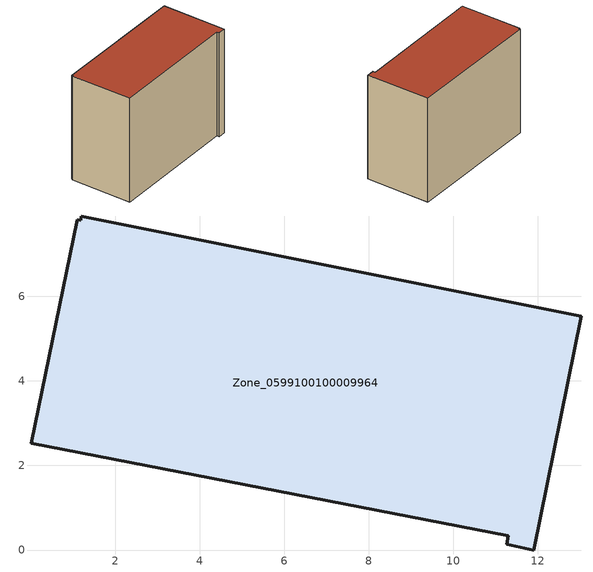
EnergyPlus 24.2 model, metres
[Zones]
Zone_0599100100009964
 floor ground (C_G): 1.1,7.82 1.19,7.8 1.2,7.9 13.03,5.53 11.91,0 11.27,0.13 11.3,0.33 0.01,2.52 z0
 wall outside (C_F): 11.3,0.33 11.27,0.13 11.91,0 13.03,5.53 1.2,7.9 1.19,7.8 1.1,7.82 0.01,2.52 11.3,0.33 z0:9.36
 roof outside (C_R): 1.19,7.8 1.1,7.82 0.01,2.52 11.3,0.33 11.27,0.13 11.91,0 13.03,5.53 1.2,7.9 z9.36
[BUILDING]
Pand.0599100100009964: North Axis=0; Terrain=City; Loads Convergence Tolerance Value=0.04; Temperature Convergence Tolerance Value=0.4; Solar Distribution=FullExterior; Maximum Number of Warmup Days=25; Minimum Number of Warmup Days=1
[Site:Location]
Rotterdam.The.Hague.AP_ZH_NLD Design_Conditions: Latitude=51.96; Longitude=4.45; Time Zone=1; Elevation=-4.5
[SITE:GROUNDTEMPERATURE:BUILDINGSURFACE]
18, 18, 18, 18, 18, 18, 18, 18, 18, 18, 18, 18
[MATERIAL] Thermal Absorptance=0.9; Solar Absorptance=0.7; Visible Absorptance=0.7
Name | Roughness | Thickness | Conductivity | Density | Specific Heat
G.TC.2015-2018 | MediumSmooth | 0.15 | 0.0428571 | 540 | 1210
F.TC.2015-2018 | Rough | 0.3 | 0.0666667 | 1920 | 840
R.TC.2015-2018 | MediumRough | 0.2 | 0.0333333 | 1500 | 1000
[CONSTRUCTION]
C_G: G.TC.2015-2018
C_F: F.TC.2015-2018
C_R: R.TC.2015-2018
[ZONE]
Zone_0599100100009964: Type=1; Multiplier=1; Ceiling Height=Autocalculate; Volume=Autocalculate; Floor Area=autocalculate; Part of Total Floor Area=Yes
[ZONEINFILTRATION:DESIGNFLOWRATE]
Infil_Zone_0599100100009964: Zone or ZoneList or Space or SpaceList=Zone_0599100100009964; Schedule=AlwaysOn; Design Flow Rate Calculation Method=Flow/Area; Flow Rate per Floor Area=0.0015; Constant Term Coefficient=1; Temperature Term Coefficient=0; Velocity Term Coefficient=0; Velocity Squared Term Coefficient=0
[HVACTEMPLATE:ZONE:IDEALLOADSAIRSYSTEM]
Zone_0599100100009964: Maximum Heating Supply Air Temperature=50; Minimum Cooling Supply Air Temperature=13; Maximum Heating Supply Air Humidity Ratio=0.0156; Minimum Cooling Supply Air Humidity Ratio=0.0077; Heating Limit=NoLimit; Cooling Limit=NoLimit; Dehumidification Control Type=ConstantSensibleHeatRatio; Cooling Sensible Heat Ratio=0.7; Dehumidification Setpoint=60; Humidification Control Type=None; Humidification Setpoint=30; Outdoor Air Method=None; Outdoor Air Flow Rate per Person=0.00944; Outdoor Air Flow Rate per Zone Floor Area=0; Outdoor Air Flow Rate per Zone=0; Demand Controlled Ventilation Type=None; Outdoor Air Economizer Type=NoEconomizer; Heat Recovery Type=None; Sensible Heat Recovery Effectiveness=0.7; Latent Heat Recovery Effectiveness=0.65
[ZONECONTROL:THERMOSTAT]
ThermostatControl_Zone_0599100100009964: Zone or ZoneList=Zone_0599100100009964; Control Type Schedule=DualSetpointControlType; Control 1=Thermostat_Zone_0599100100009964; Temperature Difference Between Cutout And Setpoint=0
[THERMOSTATSETPOINT:DUALSETPOINT]
Thermostat_Zone_0599100100009964: Heating Setpoint Temperature Schedule=HeatingSetpoint_Zone_0599100100009964; Cooling Setpoint Temperature Schedule=CoolingSetpoint_Zone_0599100100009964
[SCHEDULE:COMPACT]
HeatingSetpoint_Zone_0599100100009964: Through: 12/31, For: AllDays, Until: 24:00, 21
CoolingSetpoint_Zone_0599100100009964: Through: 12/31, For: AllDays, Until: 24:00, 24
DualSetpointControlType: Through: 12/31, For: AllDays, Until: 24:00, 4
AlwaysOn: Through: 12/31, For: AllDays, Until: 24:00, 1
